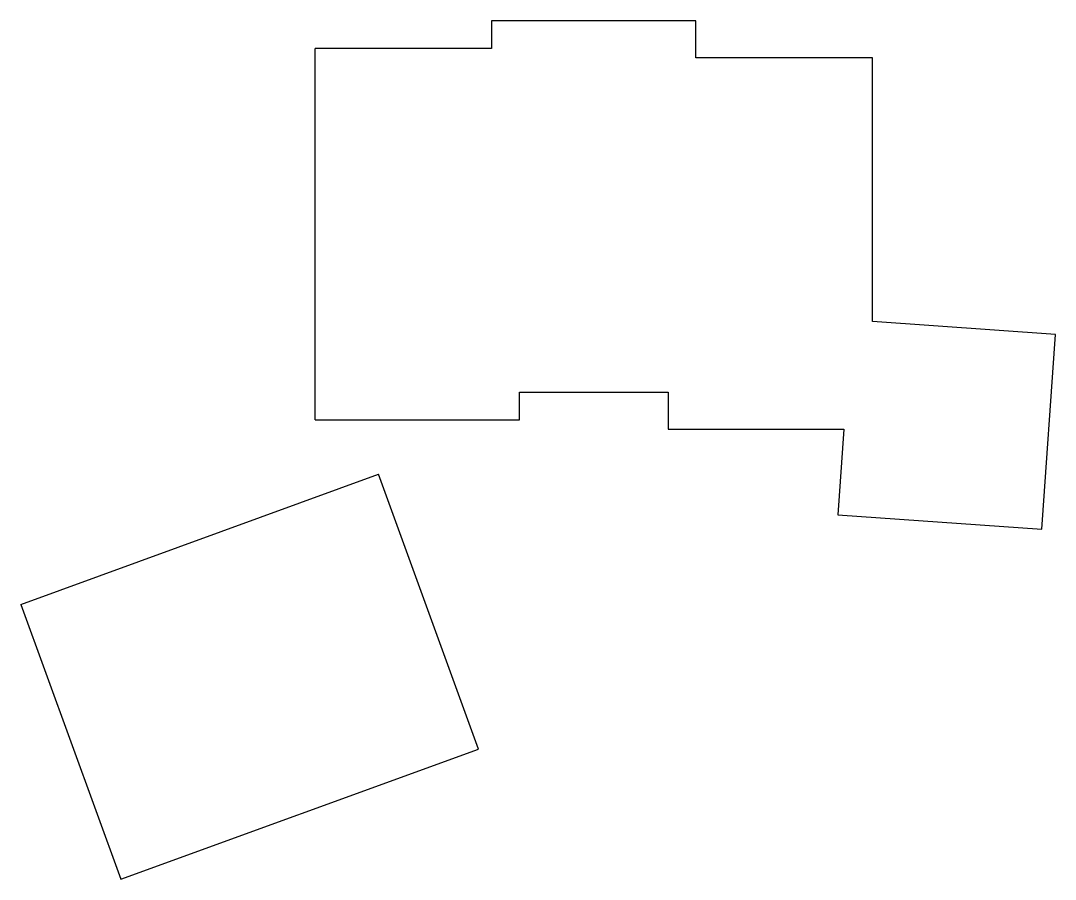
# Model space of a CAD drawing. Header units: millimetres. Extents: x -43 to 69, y -66 to 26.
import ezdxf

# ---------------------------------------------------------------- set-up
doc = ezdxf.new("R2010")
doc.units = ezdxf.units.MM

msp = doc.modelspace()

# ---------------------------------------------------------------- linework, layer by layer
for p, q in [((30, 26.5), (8, 26.5)), ((8, 26.5), (8, 23.5)), ((30, 22.5), (30, 26.5)), ((-11, -16.5), (-11, 23.5)), ((8, 23.5), (-11, 23.5)), ((49, 22.5), (30, 22.5)), ((49, -5.91), (49, 22.5)), ((68.71, -7.29), (49, -5.91)), ((67.24, -28.24), (68.71, -7.29)), ((11, -16.5), (11, -13.5)), ((11, -13.5), (27, -13.5)), ((27, -13.5), (27, -17.5)), ((-11, -16.5), (11, -16.5)), ((27, -17.5), (45.94, -17.5)), ((45.94, -17.5), (45.29, -26.71)), ((-42.72, -36.36), (-4.2, -22.34)), ((6.58, -51.94), (-4.2, -22.34)), ((45.29, -26.71), (67.24, -28.24)), ((-42.72, -36.36), (-31.95, -65.96)), ((-31.95, -65.96), (6.58, -51.94))]:
    msp.add_line(p, q)

doc.saveas('drawing.dxf')
